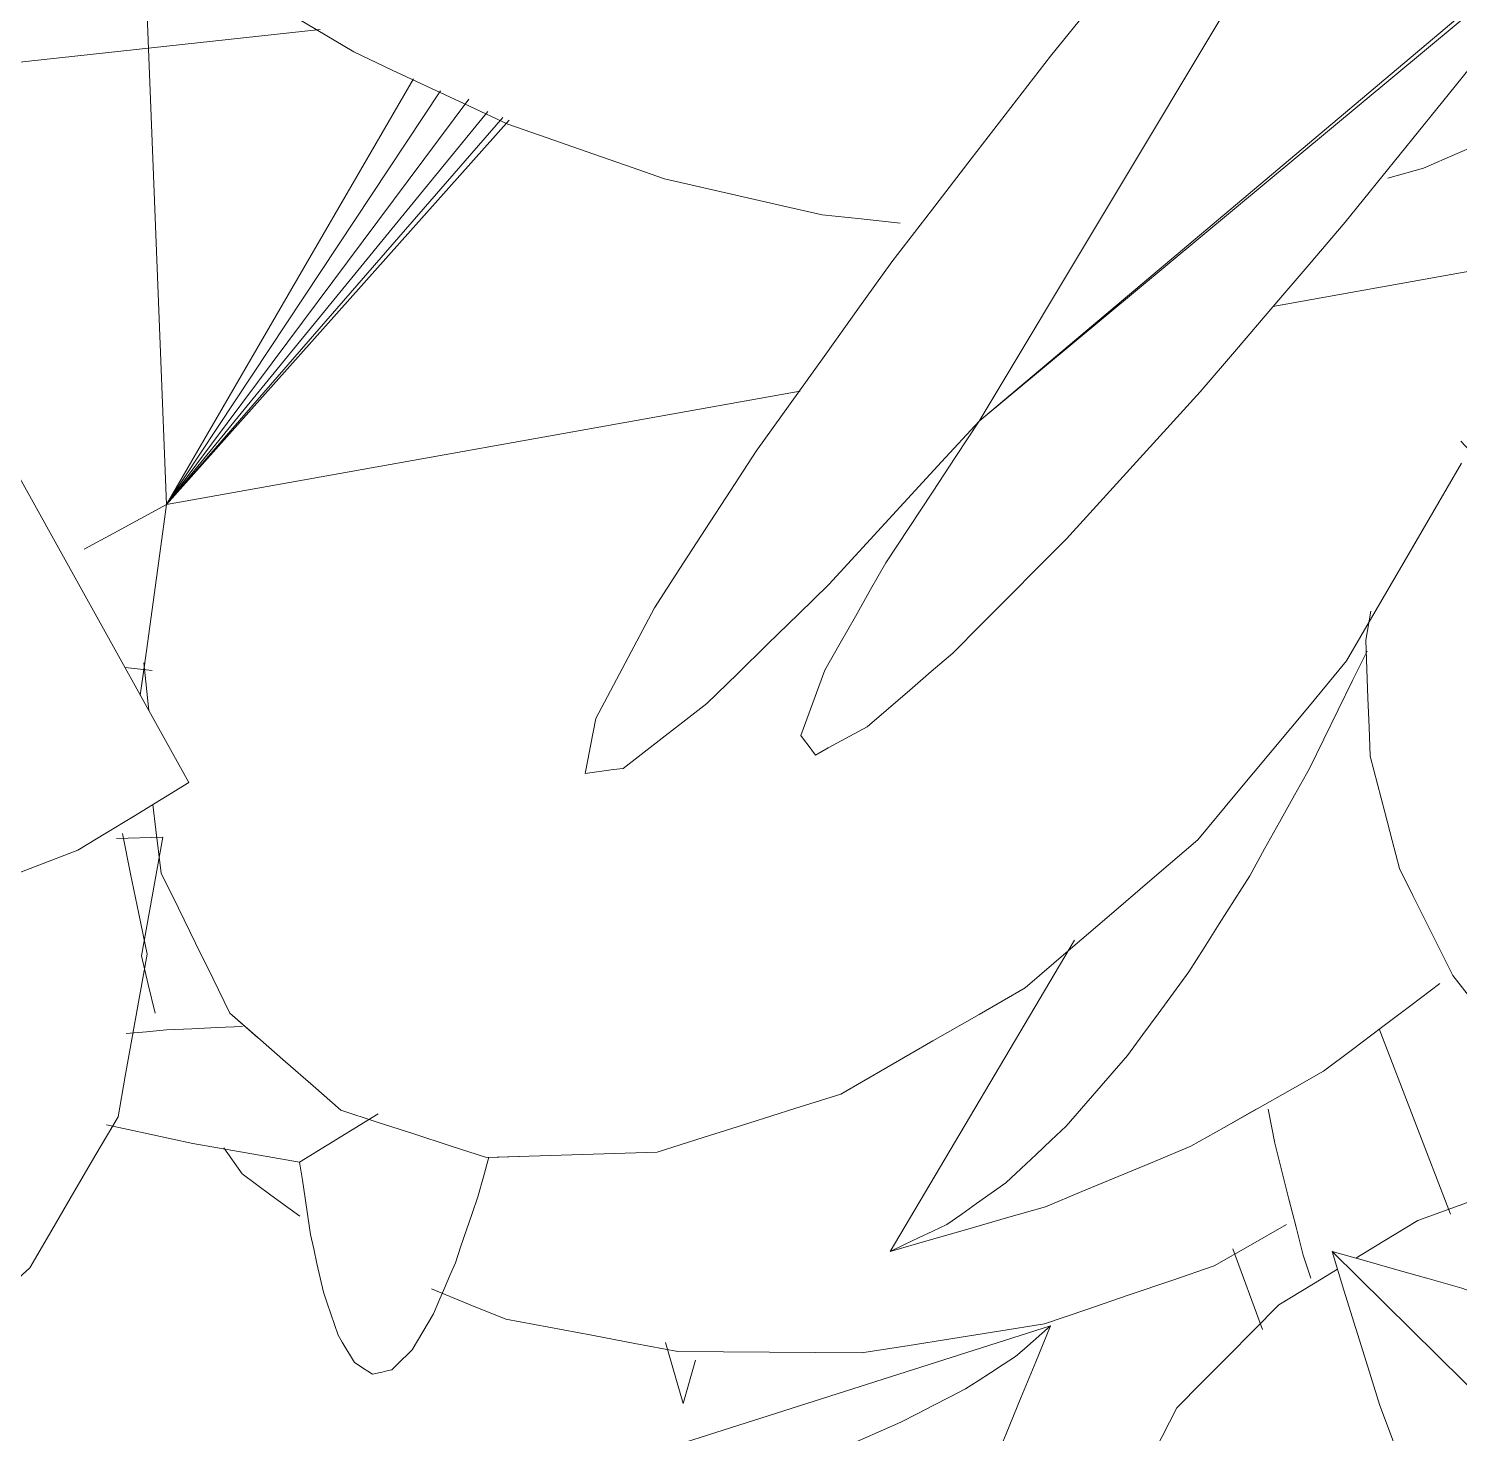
# Model space of a CAD drawing. Header units: metres. Extents: x -18.34 to -13.25, y -25.49 to -16.26.
# Drawn here: x -14.57051 to -14.533, y -16.69003 to -16.65319 of the extents above; entities that cross this region are included whole.
import ezdxf

# ---------------------------------------------------------------- set-up
doc = ezdxf.new("R2010")
doc.units = ezdxf.units.M
doc.layers.add('Importações nas famílias', color=7, linetype='Continuous', lineweight=5)
doc.layers.add('Vegetação', color=7, linetype='Continuous', lineweight=5)

# ---------------------------------------------------------------- blocks, each defined once
blk = doc.blocks.new('Planta_pergolado_12200 - plantas pergolado_skp_Component_12-V1511-Pavimento 02 - Executivo')
at = {"layer": 'Importações nas famílias', "color": 9, "flags": 128}
for points in [[(0.133522, 0.08655), (0.132815, 0.086446), (0.132108, 0.086343)], [(0.132108, 0.086343), (0.131421, 0.086087), (0.130734, 0.085832), (0.130047, 0.085577), (0.129423, 0.085345)], [(0.12221, 0.078931), (0.121752, 0.078163), (0.121294, 0.077395), (0.120836, 0.076627), (0.120378, 0.075859)], [(0.120378, 0.075859), (0.120008, 0.075001), (0.119639, 0.074143)], [(0.119628, 0.074118), (0.119269, 0.073285), (0.118899, 0.072427)], [(0.118899, 0.072427), (0.118627, 0.071499), (0.118354, 0.070571), (0.118081, 0.069644), (0.117809, 0.068716)], [(0.117809, 0.068716), (0.11764, 0.06774), (0.11747, 0.066764)]]:
    blk.add_lwpolyline(points, dxfattribs=at)
blk = doc.blocks.new('Planta_pergolado_12200 - plantas pergolado_skp_Component_16-V1514-Pavimento 02 - Executivo')
blk.add_blockref('Planta_pergolado_12200 - plantas pergolado_skp_Component_12-V1511-Pavimento 02 - Executivo', (0, 0))
blk = doc.blocks.new('Planta_pergolado_12200 - plantas pergolado_skp_Component_17-V1516-Pavimento 02 - Executivo')
at = {"layer": 'Importações nas famílias', "color": 9}
for p, q in [((0.12142, 0.048829), (0.120741, 0.049209)), ((0.129258, 0.047032), (0.129164, 0.048161)), ((0.133467, 0.048161), (0.13229, 0.048161))]:
    blk.add_line(p, q, dxfattribs=at)
at = {"layer": 'Importações nas famílias', "color": 9, "flags": 128}
for points in [[(0.115917, 0.072677), (0.116325, 0.073615), (0.116733, 0.074554)], [(0.114955, 0.068383), (0.115195, 0.069456), (0.115436, 0.07053), (0.115676, 0.071603), (0.115917, 0.072677)], [(0.114729, 0.063842), (0.114785, 0.064977), (0.114842, 0.066113), (0.114898, 0.067248), (0.114955, 0.068383)], [(0.115254, 0.059363), (0.115123, 0.060483), (0.114991, 0.061603), (0.11486, 0.062722), (0.114729, 0.063842)], [(0.116494, 0.055252), (0.116184, 0.05628), (0.115874, 0.057308), (0.115564, 0.058336), (0.115254, 0.059363)], [(0.11743, 0.05352), (0.116962, 0.054386), (0.116494, 0.055252)], [(0.120741, 0.049209), (0.120147, 0.049854), (0.119553, 0.050499)], [(0.129164, 0.048161), (0.128455, 0.047953), (0.127747, 0.047746), (0.127039, 0.047538), (0.12633, 0.047331)], [(0.12633, 0.047331), (0.125612, 0.04742), (0.124894, 0.04751)]]:
    blk.add_lwpolyline(points, dxfattribs=at)
blk = doc.blocks.new('Planta_pergolado_12200 - plantas pergolado_skp_Component_16-V1517-Pavimento 02 - Executivo')
blk.add_blockref('Planta_pergolado_12200 - plantas pergolado_skp_Component_17-V1516-Pavimento 02 - Executivo', (0, 0))
blk = doc.blocks.new('Planta_pergolado_12200 - plantas pergolado_skp_Component_12-V1529-Pavimento 02 - Executivo')
at = {"layer": 'Importações nas famílias', "color": 9}
for p, q in [((0.108636, 0.037644), (0.114887, 0.068529)), ((0.106011, 0.062078), (0.105502, 0.061407))]:
    blk.add_line(p, q, dxfattribs=at)
at = {"layer": 'Importações nas famílias', "color": 9, "flags": 128}
for points in [[(0.114887, 0.068529), (0.114049, 0.068072), (0.11321, 0.067614), (0.112371, 0.067157), (0.111533, 0.0667)], [(0.114232, 0.067594), (0.114396, 0.067828), (0.11456, 0.068062), (0.114723, 0.068295), (0.114887, 0.068529)], [(0.113579, 0.066286), (0.113742, 0.066613), (0.113905, 0.06694), (0.114069, 0.067267), (0.114232, 0.067594)], [(0.111533, 0.0667), (0.110787, 0.066158), (0.110042, 0.065616), (0.109296, 0.065074), (0.108551, 0.064532)], [(0.112934, 0.064619), (0.113095, 0.065036), (0.113256, 0.065453), (0.113418, 0.06587), (0.113579, 0.066286)], [(0.112306, 0.062612), (0.112463, 0.063114), (0.11262, 0.063616), (0.112777, 0.064118), (0.112934, 0.064619)], [(0.108551, 0.064532), (0.107916, 0.063919), (0.107281, 0.063305), (0.106646, 0.062692), (0.106011, 0.062078)], [(0.111702, 0.060287), (0.111853, 0.060868), (0.112004, 0.06145), (0.112155, 0.062031), (0.112306, 0.062612)], [(0.111127, 0.05767), (0.111271, 0.058324), (0.111414, 0.058978), (0.111558, 0.059633), (0.111702, 0.060287)], [(0.110589, 0.054789), (0.110723, 0.055509), (0.110858, 0.05623), (0.110993, 0.05695), (0.111127, 0.05767)], [(0.110093, 0.051678), (0.110217, 0.052456), (0.110341, 0.053234), (0.110465, 0.054011), (0.110589, 0.054789)], [(0.109645, 0.04837), (0.109757, 0.049197), (0.109869, 0.050024), (0.109981, 0.050851), (0.110093, 0.051678)], [(0.10925, 0.044902), (0.109349, 0.045769), (0.109448, 0.046636), (0.109546, 0.047503), (0.109645, 0.04837)], [(0.108912, 0.041313), (0.108997, 0.04221), (0.109081, 0.043107), (0.109166, 0.044004), (0.10925, 0.044902)], [(0.108636, 0.037646), (0.108705, 0.03856), (0.108774, 0.039477), (0.108843, 0.040395), (0.108912, 0.041313)]]:
    blk.add_lwpolyline(points, dxfattribs=at)
blk = doc.blocks.new('Planta_pergolado_12200 - plantas pergolado_skp_Component_12-V1531-Pavimento 02 - Executivo')
at = {"layer": 'Importações nas famílias', "color": 9}
for p, q in [((0.121265, 0.077328), (0.116555, 0.078582)), ((0.115359, 0.075004), (0.115944, 0.074878))]:
    blk.add_line(p, q, dxfattribs=at)
at = {"layer": 'Importações nas famílias', "color": 9, "flags": 128}
for points in [[(0.115944, 0.074878), (0.116647, 0.074779), (0.11735, 0.07468), (0.118053, 0.074582), (0.118756, 0.074483)], [(0.118756, 0.074483), (0.11956, 0.074414), (0.119596, 0.074411)]]:
    blk.add_lwpolyline(points, dxfattribs=at)
blk = doc.blocks.new('Planta_pergolado_12200 - plantas pergolado_skp_Component_17-V1532-Pavimento 02 - Executivo')
at = {"layer": 'Importações nas famílias', "color": 9, "flags": 128}
for points in [[(0.117515, 0.081969), (0.117258, 0.080917), (0.117002, 0.079866), (0.116745, 0.078815), (0.116488, 0.077764)], [(0.116488, 0.077764), (0.116065, 0.076862), (0.115732, 0.076151)], [(0.115511, 0.075679), (0.115219, 0.075057), (0.114796, 0.074155)], [(0.114796, 0.074155), (0.114236, 0.073463), (0.113675, 0.072771), (0.113114, 0.07208), (0.112554, 0.071388)], [(0.112554, 0.071388), (0.111894, 0.070953), (0.111234, 0.070519), (0.110574, 0.070085), (0.109914, 0.06965)]]:
    blk.add_lwpolyline(points, dxfattribs=at)
blk = doc.blocks.new('Planta_pergolado_12200 - plantas pergolado_skp_Component_16-V1533-Pavimento 02 - Executivo')
for name in ['Planta_pergolado_12200 - plantas pergolado_skp_Component_17-V1532-Pavimento 02 - Executivo', 'Planta_pergolado_12200 - plantas pergolado_skp_Component_12-V1531-Pavimento 02 - Executivo', 'Planta_pergolado_12200 - plantas pergolado_skp_Component_12-V1529-Pavimento 02 - Executivo']:
    blk.add_blockref(name, (0, 0))
blk = doc.blocks.new('Planta_pergolado_12200 - plantas pergolado_skp_Component_12-V1537-Pavimento 02 - Executivo')
at = {"layer": 'Importações nas famílias', "color": 9}
for p, q in [((0.115957, 0.075592), (0.101783, 0.087124)), ((0.098702, 0.081539), (0.09924, 0.081162))]:
    blk.add_line(p, q, dxfattribs=at)
at = {"layer": 'Importações nas famílias', "color": 9, "flags": 128}
for points in [[(0.10513, 0.091108), (0.104682, 0.091324), (0.104233, 0.091541), (0.103785, 0.091758), (0.103336, 0.091975)], [(0.1069, 0.089866), (0.106458, 0.090176), (0.106015, 0.090487), (0.105573, 0.090797), (0.10513, 0.091108)], [(0.108626, 0.088263), (0.108195, 0.088664), (0.107763, 0.089064), (0.107332, 0.089465), (0.1069, 0.089866)], [(0.11029, 0.086318), (0.109874, 0.086804), (0.109458, 0.08729), (0.109042, 0.087777), (0.108626, 0.088263)], [(0.111871, 0.084051), (0.111476, 0.084618), (0.111081, 0.085184), (0.110685, 0.085751), (0.11029, 0.086318)], [(0.113354, 0.081488), (0.112983, 0.082129), (0.112613, 0.08277), (0.112242, 0.08341), (0.111871, 0.084051)], [(0.114721, 0.078658), (0.114379, 0.079366), (0.114038, 0.080073), (0.113696, 0.080781), (0.113354, 0.081488)], [(0.09924, 0.081162), (0.099901, 0.080808), (0.100562, 0.080454), (0.101222, 0.080099), (0.101883, 0.079745)], [(0.101883, 0.079745), (0.10265, 0.079422), (0.103418, 0.079098), (0.104185, 0.078775), (0.104952, 0.078451)], [(0.115957, 0.075592), (0.115648, 0.076359), (0.115339, 0.077125), (0.11503, 0.077892), (0.114721, 0.078658)], [(0.104952, 0.078451), (0.105808, 0.078166), (0.106664, 0.077881), (0.10752, 0.077596), (0.108376, 0.07731)], [(0.108376, 0.07731), (0.1093, 0.07707), (0.110224, 0.07683), (0.111149, 0.07659), (0.112073, 0.07635)], [(0.112073, 0.07635), (0.113044, 0.07616), (0.114015, 0.075971), (0.114986, 0.075781), (0.115957, 0.075592)]]:
    blk.add_lwpolyline(points, dxfattribs=at)
blk = doc.blocks.new('Planta_pergolado_12200 - plantas pergolado_skp_Component_16-V1539-Pavimento 02 - Executivo')
blk.add_blockref('Planta_pergolado_12200 - plantas pergolado_skp_Component_12-V1537-Pavimento 02 - Executivo', (0, 0))
blk = doc.blocks.new('Planta_pergolado_12200 - plantas pergolado_skp_Component_12-V1547-Pavimento 02 - Executivo')
at = {"layer": 'Importações nas famílias', "color": 9}
blk.add_line((0.117132, 0.064813), (0.124238, 0.070134), dxfattribs=at)
at = {"layer": 'Importações nas famílias', "color": 9, "flags": 128}
for points in [[(0.134935, 0.086758), (0.134228, 0.086654), (0.133522, 0.08655), (0.132815, 0.086446), (0.132108, 0.086343)], [(0.137773, 0.086559), (0.137063, 0.086608), (0.136354, 0.086658), (0.135644, 0.086708), (0.134935, 0.086758)], [(0.139246, 0.08613), (0.139165, 0.086153), (0.138469, 0.086356), (0.137773, 0.086559)], [(0.132108, 0.086343), (0.131421, 0.086087), (0.130734, 0.085832), (0.130047, 0.085577), (0.129423, 0.085345)], [(0.12221, 0.078931), (0.121752, 0.078163), (0.121294, 0.077395), (0.120836, 0.076627), (0.120378, 0.075859)], [(0.127804, 0.076318), (0.128482, 0.076748), (0.12916, 0.077178), (0.129837, 0.077607), (0.130515, 0.078037)], [(0.125344, 0.07458), (0.125959, 0.075014), (0.126574, 0.075449), (0.127189, 0.075883), (0.127804, 0.076318)], [(0.120378, 0.075859), (0.120008, 0.075001), (0.119639, 0.074143), (0.119269, 0.073285), (0.118899, 0.072427)], [(0.123161, 0.072841), (0.123707, 0.073276), (0.124252, 0.07371), (0.124798, 0.074145), (0.125344, 0.07458)], [(0.121279, 0.071122), (0.12175, 0.071552), (0.12222, 0.071982), (0.12269, 0.072411), (0.123161, 0.072841)], [(0.118899, 0.072427), (0.118627, 0.071499), (0.118354, 0.070571), (0.118081, 0.069644), (0.117809, 0.068716)], [(0.11972, 0.069441), (0.12011, 0.069861), (0.1205, 0.070282), (0.12089, 0.070702), (0.121279, 0.071122)], [(0.118501, 0.067818), (0.118806, 0.068223), (0.119111, 0.068629), (0.119415, 0.069035), (0.11972, 0.069441)], [(0.117809, 0.068716), (0.11764, 0.06774), (0.11747, 0.066764), (0.117301, 0.065789), (0.117132, 0.064813)], [(0.117635, 0.066269), (0.117851, 0.066656), (0.118068, 0.067043), (0.118284, 0.06743), (0.118501, 0.067818)], [(0.117132, 0.064813), (0.117258, 0.065177), (0.117383, 0.065541), (0.117509, 0.065905), (0.117635, 0.066269)]]:
    blk.add_lwpolyline(points, dxfattribs=at)
blk = doc.blocks.new('Planta_pergolado_12200 - plantas pergolado_skp_Component_16-V1550-Pavimento 02 - Executivo')
blk.add_blockref('Planta_pergolado_12200 - plantas pergolado_skp_Component_12-V1547-Pavimento 02 - Executivo', (0, 0))
blk = doc.blocks.new('Planta_pergolado_12200 - plantas pergolado_skp_Component_12-V1559-Pavimento 02 - Executivo')
at = {"layer": 'Importações nas famílias', "color": 9}
for p, q in [((0.098646, 0.083348), (0.097927, 0.084368)), ((0.097927, 0.084368), (0.09874, 0.084022))]:
    blk.add_line(p, q, dxfattribs=at)
blk = doc.blocks.new('Planta_pergolado_12200 - plantas pergolado_skp_Component_12-V1560-Pavimento 02 - Executivo')
at = {"layer": 'Importações nas famílias', "color": 9}
blk.add_line((0.107025, 0.090846), (0.10616, 0.09229), dxfattribs=at)
blk = doc.blocks.new('Planta_pergolado_12200 - plantas pergolado_skp_Component_16-V1562-Pavimento 02 - Executivo')
for name in ['Planta_pergolado_12200 - plantas pergolado_skp_Component_12-V1560-Pavimento 02 - Executivo', 'Planta_pergolado_12200 - plantas pergolado_skp_Component_12-V1559-Pavimento 02 - Executivo']:
    blk.add_blockref(name, (0, 0))
blk = doc.blocks.new('Planta_pergolado_12200 - plantas pergolado_skp_-V1576-Pavimento 02 - Executivo')
blk.add_blockref('Planta_pergolado_12200 - plantas pergolado_skp_Component_16-V1562-Pavimento 02 - Executivo', (0, 0))
blk = doc.blocks.new('Planta_pergolado_12200 - plantas pergolado_skp_-V1577-Pavimento 02 - Executivo')
at = {"xscale": 1.254472261797389, "yscale": 1.254472261797389, "zscale": 1.254472261797389, "rotation": 44.99999999999149}
blk.add_blockref('Planta_pergolado_12200 - plantas pergolado_skp_-V1576-Pavimento 02 - Executivo', (0.101937, -0.102346), dxfattribs=at)
for name in ['Planta_pergolado_12200 - plantas pergolado_skp_Component_16-V1550-Pavimento 02 - Executivo', 'Planta_pergolado_12200 - plantas pergolado_skp_Component_16-V1514-Pavimento 02 - Executivo', 'Planta_pergolado_12200 - plantas pergolado_skp_Component_16-V1539-Pavimento 02 - Executivo', 'Planta_pergolado_12200 - plantas pergolado_skp_Component_16-V1533-Pavimento 02 - Executivo', 'Planta_pergolado_12200 - plantas pergolado_skp_Component_16-V1517-Pavimento 02 - Executivo']:
    blk.add_blockref(name, (0, 0))
blk = doc.blocks.new('Planta_pergolado_12200 - plantas pergolado_skp_-V1603-Pavimento 02 - Executivo')
at = {"rotation": 89.9999999999999}
blk.add_blockref('Planta_pergolado_12200 - plantas pergolado_skp_-V1577-Pavimento 02 - Executivo', (0.274037, 0.01573), dxfattribs=at)
blk = doc.blocks.new('Planta_pergolado_12200 - plantas pergolado_skp_Component_17-V1670-Pavimento 02 - Executivo')
at = {"layer": 'Importações nas famílias', "color": 9}
for p, q in [((0.072741, 0.177001), (0.063101, 0.181849)), ((0.075428, 0.173085), (0.07537, 0.172876)), ((0.089312, 0.172586), (0.088633, 0.172377))]:
    blk.add_line(p, q, dxfattribs=at)
at = {"layer": 'Importações nas famílias', "color": 9, "flags": 128}
for points in [[(0.048877, 0.177962), (0.049016, 0.179251), (0.049154, 0.18054), (0.049293, 0.181829), (0.049431, 0.183118)], [(0.049496, 0.172851), (0.049341, 0.174129), (0.049187, 0.175407), (0.049032, 0.176684), (0.048877, 0.177962)], [(0.095048, 0.177884), (0.094396, 0.177101), (0.093744, 0.176319), (0.093093, 0.175536), (0.092441, 0.174753)], [(0.092441, 0.174753), (0.091659, 0.174212), (0.090877, 0.17367), (0.090094, 0.173128), (0.089312, 0.172586)], [(0.051235, 0.168221), (0.0508, 0.169379), (0.050365, 0.170536), (0.049931, 0.171694), (0.049496, 0.172851)], [(0.053944, 0.164469), (0.053267, 0.165407), (0.05259, 0.166345), (0.051912, 0.167283), (0.051235, 0.168221)], [(0.057394, 0.161914), (0.056532, 0.162553), (0.055669, 0.163191), (0.054807, 0.16383), (0.053944, 0.164469)], [(0.061288, 0.160775), (0.060315, 0.16106), (0.059341, 0.161345), (0.058368, 0.161629), (0.057394, 0.161914)], [(0.064293, 0.161057), (0.063292, 0.160963), (0.06229, 0.160869), (0.061288, 0.160775)]]:
    blk.add_lwpolyline(points, dxfattribs=at)
blk = doc.blocks.new('Planta_pergolado_12200 - plantas pergolado_skp_Component_16-V1671-Pavimento 02 - Executivo')
blk.add_blockref('Planta_pergolado_12200 - plantas pergolado_skp_Component_17-V1670-Pavimento 02 - Executivo', (0, 0))
blk = doc.blocks.new('Planta_pergolado_12200 - plantas pergolado_skp_Component_12-V1672-Pavimento 02 - Executivo')
at = {"layer": 'Importações nas famílias', "color": 9}
for p, q in [((0.066413, 0.130007), (0.065717, 0.130209)), ((0.045076, 0.108464), (0.070319, 0.127365))]:
    blk.add_line(p, q, dxfattribs=at)
at = {"layer": 'Importações nas famílias', "color": 9, "flags": 128}
for points in [[(0.062879, 0.130409), (0.062173, 0.130305), (0.061466, 0.130201), (0.060759, 0.130097), (0.060053, 0.129993)], [(0.065717, 0.130209), (0.065008, 0.130259), (0.064298, 0.130309), (0.063589, 0.130359), (0.062879, 0.130409)], [(0.060053, 0.129993), (0.059366, 0.129738), (0.058679, 0.129483), (0.057991, 0.129227), (0.057304, 0.128972)], [(0.057304, 0.128972), (0.056653, 0.128571), (0.056001, 0.128171), (0.05535, 0.12777), (0.054699, 0.127369)], [(0.054699, 0.127369), (0.054098, 0.126832), (0.053497, 0.126296), (0.052897, 0.125759), (0.052296, 0.125222)], [(0.052296, 0.125222), (0.051761, 0.124562), (0.051225, 0.123902), (0.05069, 0.123242), (0.050154, 0.122582)], [(0.050154, 0.122582), (0.049696, 0.121814), (0.049238, 0.121046), (0.04878, 0.120278), (0.048322, 0.119509)], [(0.048322, 0.119509), (0.047953, 0.118651), (0.047583, 0.117794), (0.047214, 0.116936), (0.046844, 0.116078)], [(0.046844, 0.116078), (0.046571, 0.11515), (0.046299, 0.114222), (0.046026, 0.113294), (0.045753, 0.112367)], [(0.045753, 0.112367), (0.045584, 0.111391), (0.045415, 0.110415), (0.045245, 0.109439), (0.045076, 0.108464)]]:
    blk.add_lwpolyline(points, dxfattribs=at)
blk = doc.blocks.new('Planta_pergolado_12200 - plantas pergolado_skp_Component_12-V1673-Pavimento 02 - Executivo')
at = {"layer": 'Importações nas famílias', "color": 9}
blk.add_line((0.055805, 0.157604), (0.056779, 0.155563), dxfattribs=at)
at = {"layer": 'Importações nas famílias', "color": 9, "flags": 128}
for points in [[(0.057227, 0.162218), (0.057057, 0.161703), (0.056886, 0.161187), (0.056715, 0.160672), (0.056544, 0.160157)], [(0.059387, 0.1605), (0.059395, 0.160996), (0.059403, 0.161491)], [(0.059271, 0.158638), (0.059309, 0.159259), (0.059348, 0.159879), (0.059387, 0.1605)], [(0.056544, 0.160157), (0.056359, 0.159518), (0.056175, 0.15888), (0.05599, 0.158242), (0.055805, 0.157604)], [(0.052567, 0.15737), (0.052296, 0.157309), (0.052024, 0.157247), (0.051753, 0.157186), (0.051482, 0.157124)], [(0.054014, 0.15753), (0.053652, 0.15749), (0.05329, 0.15745), (0.052929, 0.15741), (0.052567, 0.15737)], [(0.055805, 0.157604), (0.055357, 0.157585), (0.05491, 0.157567), (0.054462, 0.157549), (0.054014, 0.15753)], [(0.051482, 0.157124), (0.051304, 0.157042), (0.051126, 0.15696), (0.050948, 0.156878), (0.05077, 0.156796)], [(0.05077, 0.156796), (0.050687, 0.156694), (0.050605, 0.156592), (0.050522, 0.15649), (0.050439, 0.156388)], [(0.050439, 0.156388), (0.050453, 0.156267), (0.050467, 0.156147), (0.05048, 0.156026), (0.050494, 0.155906)], [(0.050494, 0.155906), (0.050603, 0.155768), (0.050713, 0.15563), (0.050823, 0.155492), (0.050932, 0.155355)], [(0.050932, 0.155355), (0.051137, 0.155201), (0.051342, 0.155047), (0.051546, 0.154894), (0.051751, 0.15474)], [(0.051751, 0.15474), (0.052048, 0.154573), (0.052345, 0.154405), (0.052642, 0.154237), (0.052939, 0.15407)], [(0.052939, 0.15407), (0.053326, 0.15389), (0.053712, 0.15371), (0.054099, 0.15353), (0.054485, 0.15335)], [(0.054485, 0.15335), (0.054957, 0.15316), (0.055428, 0.15297)]]:
    blk.add_lwpolyline(points, dxfattribs=at)
blk = doc.blocks.new('Planta_pergolado_12200 - plantas pergolado_skp_Component_17-V1676-Pavimento 02 - Executivo')
at = {"layer": 'Importações nas famílias', "color": 9}
blk.add_line((0.06819, 0.1599), (0.068336, 0.160553), dxfattribs=at)
blk = doc.blocks.new('Planta_pergolado_12200 - plantas pergolado_skp_Component_16-V1677-Pavimento 02 - Executivo')
for name in ['Planta_pergolado_12200 - plantas pergolado_skp_Component_17-V1676-Pavimento 02 - Executivo', 'Planta_pergolado_12200 - plantas pergolado_skp_Component_12-V1673-Pavimento 02 - Executivo', 'Planta_pergolado_12200 - plantas pergolado_skp_Component_12-V1672-Pavimento 02 - Executivo']:
    blk.add_blockref(name, (0, 0))
blk = doc.blocks.new('Planta_pergolado_12200 - plantas pergolado_skp_Component_12-V1641-Pavimento 02 - Executivo')
at = {"layer": 'Importações nas famílias', "color": 9}
blk.add_line((0.115996, 0.144186), (0.115575, 0.143595), dxfattribs=at)
at = {"layer": 'Importações nas famílias', "color": 9, "flags": 128}
for points in [[(0.136697, 0.155411), (0.135851, 0.155292), (0.135004, 0.155174), (0.134157, 0.155055), (0.13331, 0.154936)], [(0.13331, 0.154936), (0.1325, 0.15474), (0.131691, 0.154543), (0.130881, 0.154346), (0.130071, 0.154149)], [(0.130071, 0.154149), (0.129306, 0.153877), (0.128542, 0.153604), (0.127778, 0.153332), (0.127014, 0.153059)], [(0.127014, 0.153059), (0.126304, 0.152714), (0.125594, 0.152369), (0.124884, 0.152024), (0.124174, 0.151678)], [(0.124174, 0.151678), (0.123527, 0.151264), (0.122879, 0.15085)], [(0.115575, 0.143595), (0.11524, 0.142958), (0.114904, 0.142321), (0.114569, 0.141684), (0.114234, 0.141047)]]:
    blk.add_lwpolyline(points, dxfattribs=at)
blk = doc.blocks.new('Planta_pergolado_12200 - plantas pergolado_skp_Component_17-V1722-Pavimento 02 - Executivo')
at = {"layer": 'Importações nas famílias', "color": 9}
for p, q in [((0.130615, 0.164133), (0.122344, 0.154634)), ((0.130104, 0.15407), (0.130615, 0.164133)), ((0.130231, 0.154108), (0.130615, 0.164133)), ((0.130534, 0.154198), (0.130615, 0.164133)), ((0.130615, 0.164133), (0.137865, 0.155806)), ((0.132065, 0.154614), (0.130615, 0.164133)), ((0.131506, 0.154466), (0.130615, 0.164133)), ((0.130976, 0.154243), (0.130615, 0.164133)), ((0.116177, 0.147552), (0.112754, 0.143621))]:
    blk.add_line(p, q, dxfattribs=at)
at = {"layer": 'Importações nas famílias', "color": 9, "flags": 128}
for points in [[(0.117729, 0.170166), (0.118429, 0.170432), (0.11913, 0.170698), (0.11983, 0.170964), (0.120531, 0.171229)], [(0.120531, 0.171229), (0.121251, 0.1712), (0.121971, 0.17117), (0.122691, 0.17114), (0.123411, 0.17111)], [(0.123411, 0.17111), (0.124102, 0.170787), (0.124793, 0.170463), (0.125484, 0.17014), (0.126174, 0.169817)], [(0.115196, 0.167993), (0.115829, 0.168536), (0.116462, 0.169079), (0.117095, 0.169623), (0.117729, 0.170166)], [(0.126174, 0.169817), (0.126789, 0.169222), (0.127145, 0.168876)], [(0.113106, 0.164857), (0.113628, 0.165641), (0.114151, 0.166425), (0.114673, 0.167209), (0.115196, 0.167993)], [(0.128678, 0.167359), (0.129127, 0.166611), (0.129623, 0.165785), (0.130119, 0.164959), (0.130615, 0.164133)], [(0.130615, 0.164133), (0.131069, 0.165215), (0.131323, 0.165819)], [(0.1116, 0.160974), (0.111976, 0.161945), (0.112353, 0.162916), (0.112729, 0.163886), (0.113106, 0.164857)], [(0.110782, 0.156606), (0.110986, 0.157698), (0.111191, 0.15879), (0.111395, 0.159882), (0.1116, 0.160974)], [(0.110706, 0.152053), (0.110725, 0.153191), (0.110744, 0.15433), (0.110763, 0.155468), (0.110782, 0.156606)], [(0.111379, 0.147624), (0.111211, 0.148731), (0.111043, 0.149838), (0.110874, 0.150946), (0.110706, 0.152053)]]:
    blk.add_lwpolyline(points, dxfattribs=at)
blk = doc.blocks.new('Planta_pergolado_12200 - plantas pergolado_skp_Component_16-V1723-Pavimento 02 - Executivo')
for name in ['Planta_pergolado_12200 - plantas pergolado_skp_Component_17-V1722-Pavimento 02 - Executivo', 'Planta_pergolado_12200 - plantas pergolado_skp_Component_12-V1641-Pavimento 02 - Executivo']:
    blk.add_blockref(name, (0, 0))
blk = doc.blocks.new('Planta_pergolado_12200 - plantas pergolado_skp_Component_17-V1727-Pavimento 02 - Executivo')
at = {"layer": 'Importações nas famílias', "color": 9}
for p, q in [((0.114786, 0.130871), (0.11925, 0.152901)), ((0.114979, 0.131085), (0.11925, 0.152901)), ((0.11925, 0.152901), (0.12208, 0.13239))]:
    blk.add_line(p, q, dxfattribs=at)
at = {"layer": 'Importações nas famílias', "color": 9, "flags": 128}
for points in [[(0.120418, 0.162558), (0.120548, 0.162694), (0.120677, 0.16283), (0.120806, 0.162967), (0.120936, 0.163103)], [(0.120936, 0.163103), (0.121064, 0.16286), (0.121192, 0.162617), (0.121319, 0.162374), (0.121447, 0.162131)], [(0.119938, 0.160543), (0.120058, 0.161047), (0.120178, 0.16155), (0.120298, 0.162054), (0.120418, 0.162558)], [(0.121447, 0.162131), (0.121563, 0.16153), (0.121678, 0.160928), (0.121793, 0.160327), (0.121909, 0.159725)], [(0.119537, 0.157229), (0.119638, 0.158058), (0.119738, 0.158886), (0.119838, 0.159714), (0.119938, 0.160543)], [(0.117208, 0.158935), (0.117319, 0.159201), (0.11743, 0.159466), (0.117541, 0.159732), (0.117652, 0.159998)], [(0.117652, 0.159998), (0.117766, 0.159968), (0.11788, 0.159938), (0.117994, 0.159909), (0.118108, 0.159879)], [(0.118108, 0.159879), (0.118218, 0.159555), (0.118327, 0.159232), (0.118437, 0.158909), (0.118546, 0.158585)], [(0.121909, 0.159725), (0.122002, 0.158817), (0.122095, 0.157908), (0.122188, 0.157), (0.122281, 0.156091)], [(0.116806, 0.156761), (0.116907, 0.157305), (0.117007, 0.157848), (0.117107, 0.158391), (0.117208, 0.158935)], [(0.118546, 0.158585), (0.118643, 0.15799), (0.118741, 0.157395), (0.118838, 0.1568), (0.118935, 0.156205)], [(0.11925, 0.152901), (0.119322, 0.153983), (0.119393, 0.155065), (0.119465, 0.156147), (0.119537, 0.157229)], [(0.116475, 0.153626), (0.116558, 0.15441), (0.116641, 0.155194), (0.116724, 0.155977), (0.116806, 0.156761)], [(0.118935, 0.156205), (0.119014, 0.155379), (0.119092, 0.154553), (0.119171, 0.153727), (0.11925, 0.152901)], [(0.122281, 0.156091), (0.122343, 0.154953), (0.122406, 0.153815), (0.122469, 0.152678), (0.122531, 0.15154)], [(0.116237, 0.149742), (0.116296, 0.150713), (0.116356, 0.151684), (0.116416, 0.152655), (0.116475, 0.153626)], [(0.122531, 0.15154), (0.122558, 0.150269), (0.122585, 0.148999), (0.122612, 0.147729), (0.122639, 0.146459)], [(0.116107, 0.145375), (0.116139, 0.146467), (0.116172, 0.147559), (0.116204, 0.14865), (0.116237, 0.149742)], [(0.122639, 0.146459), (0.122628, 0.145165), (0.122617, 0.143872), (0.122606, 0.142578), (0.122596, 0.141284)], [(0.116095, 0.140822), (0.116098, 0.14196), (0.116101, 0.143098), (0.116104, 0.144237), (0.116107, 0.145375)]]:
    blk.add_lwpolyline(points, dxfattribs=at)
blk = doc.blocks.new('Planta_pergolado_12200 - plantas pergolado_skp_Component_16-V1728-Pavimento 02 - Executivo')
blk.add_blockref('Planta_pergolado_12200 - plantas pergolado_skp_Component_17-V1727-Pavimento 02 - Executivo', (0, 0))
blk = doc.blocks.new('Planta_pergolado_12200 - plantas pergolado_skp_Component_17-V1737-Pavimento 02 - Executivo')
at = {"layer": 'Importações nas famílias', "color": 9, "flags": 128}
for points in [[(0.117729, 0.170166), (0.118429, 0.170432), (0.11913, 0.170698), (0.11983, 0.170964), (0.120531, 0.171229)], [(0.120531, 0.171229), (0.121251, 0.1712), (0.121971, 0.17117), (0.122691, 0.17114), (0.123411, 0.17111)], [(0.123411, 0.17111), (0.124102, 0.170787), (0.124793, 0.170463), (0.125484, 0.17014), (0.126174, 0.169817)], [(0.115196, 0.167993), (0.115829, 0.168536), (0.116462, 0.169079), (0.117095, 0.169623), (0.117729, 0.170166)], [(0.126174, 0.169817), (0.126789, 0.169222), (0.127145, 0.168876)], [(0.113106, 0.164857), (0.113628, 0.165641), (0.114151, 0.166425), (0.114673, 0.167209), (0.115196, 0.167993)], [(0.128678, 0.167359), (0.129127, 0.166611), (0.129623, 0.165785)], [(0.1116, 0.160974), (0.111976, 0.161945), (0.112353, 0.162916), (0.112729, 0.163886), (0.113106, 0.164857)], [(0.110782, 0.156606), (0.110986, 0.157698), (0.111191, 0.15879), (0.111395, 0.159882), (0.1116, 0.160974)], [(0.110706, 0.152053), (0.110725, 0.153191), (0.110744, 0.15433), (0.110763, 0.155468), (0.110782, 0.156606)], [(0.111043, 0.149838), (0.110874, 0.150946), (0.110706, 0.152053)], [(0.111379, 0.147624), (0.111211, 0.148731), (0.111087, 0.149549)]]:
    blk.add_lwpolyline(points, dxfattribs=at)
blk = doc.blocks.new('Planta_pergolado_12200 - plantas pergolado_skp_Component_16-V1738-Pavimento 02 - Executivo')
blk.add_blockref('Planta_pergolado_12200 - plantas pergolado_skp_Component_17-V1737-Pavimento 02 - Executivo', (0, 0))
blk = doc.blocks.new('Planta_pergolado_12200 - plantas pergolado_skp_-V1753-Pavimento 02 - Executivo')
for name in ['Planta_pergolado_12200 - plantas pergolado_skp_Component_16-V1723-Pavimento 02 - Executivo', 'Planta_pergolado_12200 - plantas pergolado_skp_Component_16-V1738-Pavimento 02 - Executivo', 'Planta_pergolado_12200 - plantas pergolado_skp_Component_16-V1728-Pavimento 02 - Executivo']:
    blk.add_blockref(name, (0, 0))
blk = doc.blocks.new('Planta_pergolado_12200 - plantas pergolado_skp_-V1754-Pavimento 02 - Executivo')
at = {"layer": 'Importações nas famílias', "color": 9}
blk.add_line((0.083393, 0.154096), (0.083393, 0.166902), dxfattribs=at)
at = {"xscale": 1.254472261797389, "yscale": 1.254472261797389, "zscale": 1.254472261797389, "rotation": 44.99999999999149}
blk.add_blockref('Planta_pergolado_12200 - plantas pergolado_skp_-V1753-Pavimento 02 - Executivo', (0.101937, -0.102346), dxfattribs=at)
for name in ['Planta_pergolado_12200 - plantas pergolado_skp_Component_16-V1671-Pavimento 02 - Executivo', 'Planta_pergolado_12200 - plantas pergolado_skp_Component_16-V1677-Pavimento 02 - Executivo']:
    blk.add_blockref(name, (0, 0))
blk = doc.blocks.new('Planta_pergolado_12200 - plantas pergolado_skp_Component_12-V1808-Pavimento 02 - Executivo')
at = {"layer": 'Importações nas famílias', "color": 9, "flags": 128}
for points in [[(0.026211, 0.101119), (0.025662, 0.101039), (0.024955, 0.100935), (0.024249, 0.100831)], [(0.024249, 0.100831), (0.023562, 0.100575), (0.022875, 0.10032), (0.022188, 0.100065), (0.021501, 0.09981)], [(0.021501, 0.09981), (0.020849, 0.099409), (0.020198, 0.099008), (0.019546, 0.098607), (0.018895, 0.098207)], [(0.018895, 0.098207), (0.018294, 0.09767), (0.017694, 0.097133), (0.017093, 0.096596), (0.016493, 0.09606)], [(0.016493, 0.09606), (0.015957, 0.0954), (0.015421, 0.094739), (0.014886, 0.094079), (0.01435, 0.093419)], [(0.01435, 0.093419), (0.013892, 0.092651), (0.013434, 0.091883), (0.012977, 0.091115), (0.012519, 0.090347)], [(0.012519, 0.090347), (0.012149, 0.089489), (0.011779, 0.088631), (0.01141, 0.087773), (0.01104, 0.086915)], [(0.01104, 0.086915), (0.010767, 0.085987), (0.010495, 0.08506), (0.010222, 0.084132), (0.009949, 0.083204)], [(0.009949, 0.083204), (0.00978, 0.082228), (0.009611, 0.081253)]]:
    blk.add_lwpolyline(points, dxfattribs=at)
blk = doc.blocks.new('Planta_pergolado_12200 - plantas pergolado_skp_Component_16-V1809-Pavimento 02 - Executivo')
blk.add_blockref('Planta_pergolado_12200 - plantas pergolado_skp_Component_12-V1808-Pavimento 02 - Executivo', (0, 0))
blk = doc.blocks.new('Planta_pergolado_12200 - plantas pergolado_skp_-V1810-Pavimento 02 - Executivo')
blk.add_blockref('Planta_pergolado_12200 - plantas pergolado_skp_Component_16-V1809-Pavimento 02 - Executivo', (0, 0))
blk = doc.blocks.new('Planta_pergolado_12200 - plantas pergolado_skp_-V1811-Pavimento 02 - Executivo')
at = {"xscale": 1.254472261797389, "yscale": 1.254472261797389, "zscale": 1.254472261797389, "rotation": 44.99999999999149}
blk.add_blockref('Planta_pergolado_12200 - plantas pergolado_skp_-V1810-Pavimento 02 - Executivo', (0.101937, -0.102346), dxfattribs=at)
blk = doc.blocks.new('Planta_pergolado_12200 - plantas pergolado_skp_Component_17-V1812-Pavimento 02 - Executivo')
at = {"layer": 'Importações nas famílias', "color": 9, "flags": 128}
for points in [[(0.048877, 0.177962), (0.049016, 0.179251), (0.049154, 0.18054), (0.049293, 0.181829), (0.049431, 0.183118)], [(0.049122, 0.175943), (0.049032, 0.176684), (0.048877, 0.177962)], [(0.049496, 0.172851), (0.049341, 0.174129), (0.049187, 0.175407)], [(0.051235, 0.168221), (0.0508, 0.169379), (0.050365, 0.170536), (0.049931, 0.171694), (0.049496, 0.172851)], [(0.053944, 0.164469), (0.053267, 0.165407), (0.05259, 0.166345), (0.051912, 0.167283), (0.051235, 0.168221)], [(0.057266, 0.162009), (0.056532, 0.162553), (0.055669, 0.163191), (0.054807, 0.16383), (0.053944, 0.164469)], [(0.061288, 0.160775), (0.060315, 0.16106), (0.059391, 0.16133)], [(0.064293, 0.161057), (0.063292, 0.160963), (0.06229, 0.160869), (0.061288, 0.160775)]]:
    blk.add_lwpolyline(points, dxfattribs=at)
blk = doc.blocks.new('Planta_pergolado_12200 - plantas pergolado_skp_Component_16-V1813-Pavimento 02 - Executivo')
blk.add_blockref('Planta_pergolado_12200 - plantas pergolado_skp_Component_17-V1812-Pavimento 02 - Executivo', (0, 0))
blk = doc.blocks.new('Planta_pergolado_12200 - plantas pergolado_skp_Component_12-V1814-Pavimento 02 - Executivo')
at = {"layer": 'Importações nas famílias', "color": 9}
for p, q in [((0.057227, 0.162218), (0.057057, 0.161703)), ((0.059387, 0.1605), (0.059395, 0.160996)), ((0.052929, 0.15741), (0.052567, 0.15737)), ((0.050439, 0.156388), (0.050453, 0.156267)), ((0.050823, 0.155492), (0.050932, 0.155355)), ((0.054485, 0.15335), (0.054957, 0.15316))]:
    blk.add_line(p, q, dxfattribs=at)
at = {"layer": 'Importações nas famílias', "color": 9, "flags": 128}
for points in [[(0.059271, 0.158638), (0.059309, 0.159259), (0.059348, 0.159879), (0.059387, 0.1605)], [(0.052567, 0.15737), (0.052296, 0.157309), (0.052024, 0.157247), (0.051753, 0.157186), (0.051482, 0.157124)], [(0.051482, 0.157124), (0.051304, 0.157042), (0.051126, 0.15696), (0.050948, 0.156878), (0.05077, 0.156796)], [(0.05077, 0.156796), (0.050687, 0.156694), (0.050605, 0.156592), (0.050522, 0.15649), (0.050439, 0.156388)], [(0.050932, 0.155355), (0.051137, 0.155201), (0.051342, 0.155047), (0.051546, 0.154894), (0.051751, 0.15474)], [(0.051751, 0.15474), (0.052048, 0.154573), (0.052345, 0.154405), (0.052642, 0.154237), (0.052939, 0.15407)], [(0.052939, 0.15407), (0.053326, 0.15389), (0.053712, 0.15371), (0.054099, 0.15353), (0.054485, 0.15335)]]:
    blk.add_lwpolyline(points, dxfattribs=at)
blk = doc.blocks.new('Planta_pergolado_12200 - plantas pergolado_skp_Component_17-V1815-Pavimento 02 - Executivo')
at = {"layer": 'Importações nas famílias', "color": 9}
blk.add_line((0.06819, 0.1599), (0.068336, 0.160553), dxfattribs=at)
blk = doc.blocks.new('Planta_pergolado_12200 - plantas pergolado_skp_Component_16-V1816-Pavimento 02 - Executivo')
for name in ['Planta_pergolado_12200 - plantas pergolado_skp_Component_12-V1814-Pavimento 02 - Executivo', 'Planta_pergolado_12200 - plantas pergolado_skp_Component_17-V1815-Pavimento 02 - Executivo']:
    blk.add_blockref(name, (0, 0))
blk = doc.blocks.new('Planta_pergolado_12200 - plantas pergolado_skp_Component_17-V1843-Pavimento 02 - Executivo')
at = {"layer": 'Importações nas famílias', "color": 9}
for p, q in [((0.122704, 0.17114), (0.123411, 0.17111)), ((0.128678, 0.167359), (0.129004, 0.166816)), ((0.111396, 0.159887), (0.1116, 0.160974))]:
    blk.add_line(p, q, dxfattribs=at)
at = {"layer": 'Importações nas famílias', "color": 9, "flags": 128}
for points in [[(0.123411, 0.17111), (0.124102, 0.170787), (0.124793, 0.170463), (0.125484, 0.17014), (0.126174, 0.169817)], [(0.115196, 0.167993), (0.115829, 0.168536), (0.116462, 0.169079), (0.117095, 0.169623), (0.117693, 0.170136)], [(0.126174, 0.169817), (0.126789, 0.169222), (0.127145, 0.168876)], [(0.113106, 0.164857), (0.113628, 0.165641), (0.114151, 0.166425), (0.114673, 0.167209), (0.115196, 0.167993)], [(0.1116, 0.160974), (0.111976, 0.161945), (0.112353, 0.162916), (0.112729, 0.163886), (0.113106, 0.164857)]]:
    blk.add_lwpolyline(points, dxfattribs=at)
blk = doc.blocks.new('Planta_pergolado_12200 - plantas pergolado_skp_Component_16-V1844-Pavimento 02 - Executivo')
blk.add_blockref('Planta_pergolado_12200 - plantas pergolado_skp_Component_17-V1843-Pavimento 02 - Executivo', (0, 0))
blk = doc.blocks.new('Planta_pergolado_12200 - plantas pergolado_skp_Component_17-V1855-Pavimento 02 - Executivo')
at = {"layer": 'Importações nas famílias', "color": 9}
for p, q in [((0.122704, 0.17114), (0.123411, 0.17111)), ((0.128678, 0.167359), (0.129004, 0.166816)), ((0.111396, 0.159887), (0.1116, 0.160974))]:
    blk.add_line(p, q, dxfattribs=at)
at = {"layer": 'Importações nas famílias', "color": 9, "flags": 128}
for points in [[(0.123411, 0.17111), (0.124102, 0.170787), (0.124793, 0.170463), (0.125484, 0.17014), (0.126174, 0.169817)], [(0.115196, 0.167993), (0.115829, 0.168536), (0.116462, 0.169079), (0.117095, 0.169623), (0.117693, 0.170136)], [(0.126174, 0.169817), (0.126789, 0.169222), (0.127145, 0.168876)], [(0.113106, 0.164857), (0.113628, 0.165641), (0.114151, 0.166425), (0.114673, 0.167209), (0.115196, 0.167993)], [(0.1116, 0.160974), (0.111976, 0.161945), (0.112353, 0.162916), (0.112729, 0.163886), (0.113106, 0.164857)]]:
    blk.add_lwpolyline(points, dxfattribs=at)
blk = doc.blocks.new('Planta_pergolado_12200 - plantas pergolado_skp_Component_16-V1856-Pavimento 02 - Executivo')
blk.add_blockref('Planta_pergolado_12200 - plantas pergolado_skp_Component_17-V1855-Pavimento 02 - Executivo', (0, 0))
blk = doc.blocks.new('Planta_pergolado_12200 - plantas pergolado_skp_-V1870-Pavimento 02 - Executivo')
for name in ['Planta_pergolado_12200 - plantas pergolado_skp_Component_16-V1844-Pavimento 02 - Executivo', 'Planta_pergolado_12200 - plantas pergolado_skp_Component_16-V1856-Pavimento 02 - Executivo']:
    blk.add_blockref(name, (0, 0))
blk = doc.blocks.new('Planta_pergolado_12200 - plantas pergolado_skp_-V1871-Pavimento 02 - Executivo')
at = {"xscale": 1.254472261797389, "yscale": 1.254472261797389, "zscale": 1.254472261797389, "rotation": 44.99999999999149}
blk.add_blockref('Planta_pergolado_12200 - plantas pergolado_skp_-V1870-Pavimento 02 - Executivo', (0.101937, -0.102346), dxfattribs=at)
for name in ['Planta_pergolado_12200 - plantas pergolado_skp_Component_16-V1813-Pavimento 02 - Executivo', 'Planta_pergolado_12200 - plantas pergolado_skp_Component_16-V1816-Pavimento 02 - Executivo']:
    blk.add_blockref(name, (0, 0))
blk = doc.blocks.new('Planta_pergolado_12200 - plantas pergolado_skp_-V1872-Pavimento 02 - Executivo')
at = {"rotation": 89.9999999999999}
for name, p in [('Planta_pergolado_12200 - plantas pergolado_skp_-V1754-Pavimento 02 - Executivo', (0.696245, 0.01573)), ('Planta_pergolado_12200 - plantas pergolado_skp_-V1871-Pavimento 02 - Executivo', (0.696245, 0.01573)), ('Planta_pergolado_12200 - plantas pergolado_skp_-V1811-Pavimento 02 - Executivo', (0.52797, 0.01573))]:
    blk.add_blockref(name, p, dxfattribs=at)
blk = doc.blocks.new('Planta_pergolado_12200 - plantas pergolado_skp_Component_12-V1983-Pavimento 02 - Executivo')
at = {"layer": 'Importações nas famílias', "color": 9}
for p, q in [((-0.22114, 0.223691), (-0.244821, 0.210531)), ((-0.238046, 0.208839), (-0.238547, 0.2086))]:
    blk.add_line(p, q, dxfattribs=at)
at = {"layer": 'Importações nas famílias', "color": 9, "flags": 128}
for points in [[(-0.219364, 0.220782), (-0.219808, 0.221509), (-0.220252, 0.222237), (-0.220696, 0.222964), (-0.22114, 0.223691)], [(-0.218317, 0.218044), (-0.218579, 0.218728), (-0.218841, 0.219413), (-0.219102, 0.220098), (-0.219364, 0.220782)], [(-0.218023, 0.21554), (-0.218096, 0.216166), (-0.21817, 0.216792), (-0.218243, 0.217418), (-0.218317, 0.218044)], [(-0.218488, 0.213331), (-0.218372, 0.213883), (-0.218255, 0.214435), (-0.218139, 0.214988), (-0.218023, 0.21554)], [(-0.219703, 0.211466), (-0.219399, 0.211932), (-0.219096, 0.212398), (-0.218792, 0.212864), (-0.218488, 0.213331)], [(-0.221639, 0.209991), (-0.221155, 0.21036), (-0.220671, 0.210729), (-0.220187, 0.211097), (-0.219703, 0.211466)], [(-0.244821, 0.210531), (-0.243619, 0.210225), (-0.242417, 0.209919), (-0.241215, 0.209613), (-0.240013, 0.209307)], [(-0.244118, 0.209257), (-0.244294, 0.209575), (-0.244469, 0.209894), (-0.244645, 0.210212)], [(-0.224249, 0.20894), (-0.223596, 0.209203), (-0.222944, 0.209465), (-0.222291, 0.209728), (-0.221639, 0.209991)], [(-0.243127, 0.20842), (-0.243375, 0.208629), (-0.243622, 0.208839), (-0.24387, 0.209048), (-0.244118, 0.209257)], [(-0.240013, 0.209307), (-0.238872, 0.209111), (-0.237731, 0.208915), (-0.23659, 0.208719), (-0.235449, 0.208523)], [(-0.238547, 0.2086), (-0.238992, 0.208473), (-0.239436, 0.208345), (-0.239881, 0.208218), (-0.240326, 0.20809)], [(-0.227474, 0.208337), (-0.226667, 0.208488), (-0.225861, 0.208638), (-0.225055, 0.208789), (-0.224249, 0.20894)], [(-0.241858, 0.20803), (-0.242175, 0.208127), (-0.242492, 0.208225), (-0.24281, 0.208323), (-0.243127, 0.20842)], [(-0.235449, 0.208523), (-0.234396, 0.208441), (-0.233343, 0.20836), (-0.232289, 0.208278), (-0.231236, 0.208197)], [(-0.231236, 0.208197), (-0.230296, 0.208232), (-0.229355, 0.208267), (-0.228414, 0.208302), (-0.227474, 0.208337)], [(-0.240326, 0.20809), (-0.240709, 0.208075), (-0.241092, 0.20806), (-0.241475, 0.208045), (-0.241858, 0.20803)]]:
    blk.add_lwpolyline(points, dxfattribs=at)
blk = doc.blocks.new('Planta_pergolado_12200 - plantas pergolado_skp_Component_16-V1984-Pavimento 02 - Executivo')
blk.add_blockref('Planta_pergolado_12200 - plantas pergolado_skp_Component_12-V1983-Pavimento 02 - Executivo', (0, 0))
blk = doc.blocks.new('Planta_pergolado_12200 - plantas pergolado_skp_-V1998-Pavimento 02 - Executivo')
blk.add_blockref('Planta_pergolado_12200 - plantas pergolado_skp_Component_16-V1984-Pavimento 02 - Executivo', (0, 0))
blk = doc.blocks.new('Planta_pergolado_12200 - plantas pergolado_skp_-V1999-Pavimento 02 - Executivo')
blk.add_blockref('Planta_pergolado_12200 - plantas pergolado_skp_-V1998-Pavimento 02 - Executivo', (0, 0))
blk = doc.blocks.new('Planta_pergolado_12200 - plantas pergolado_skp_-V2183-Pavimento 02 - Executivo')
blk.add_blockref('Planta_pergolado_12200 - plantas pergolado_skp_-V1999-Pavimento 02 - Executivo', (0, 0))
blk = doc.blocks.new('Planta_pergolado_12200 - Planta_pergolado_12200-V2477-Pavimento 02 - Executivo')
at = {"xscale": 1.068436298615139, "yscale": 1.068436298615139, "zscale": -1.068436298615139, "rotation": 96.20000000000395}
blk.add_blockref('Planta_pergolado_12200 - plantas pergolado_skp_-V1872-Pavimento 02 - Executivo', (-0.073046, -0.337289), dxfattribs=at)
at = {"extrusion": (0, 0, -1), "xscale": 1.068436298615139, "yscale": 1.068436298615139, "zscale": -1.068436298615139, "rotation": 263.7999999999961}
blk.add_blockref('Planta_pergolado_12200 - plantas pergolado_skp_-V1603-Pavimento 02 - Executivo', (0.091864, 0.479646), dxfattribs=at)
blk.add_blockref('Planta_pergolado_12200 - plantas pergolado_skp_-V2183-Pavimento 02 - Executivo', (0, 0))

msp = doc.modelspace()

# ---------------------------------------------------------------- block references
at = {"layer": 'Vegetação', "color": 9, "rotation": 270.0000000000001}
msp.add_blockref('Planta_pergolado_12200 - Planta_pergolado_12200-V2477-Pavimento 02 - Executivo', (-14.79, -16.894101), dxfattribs=at)

doc.saveas('drawing.dxf')
